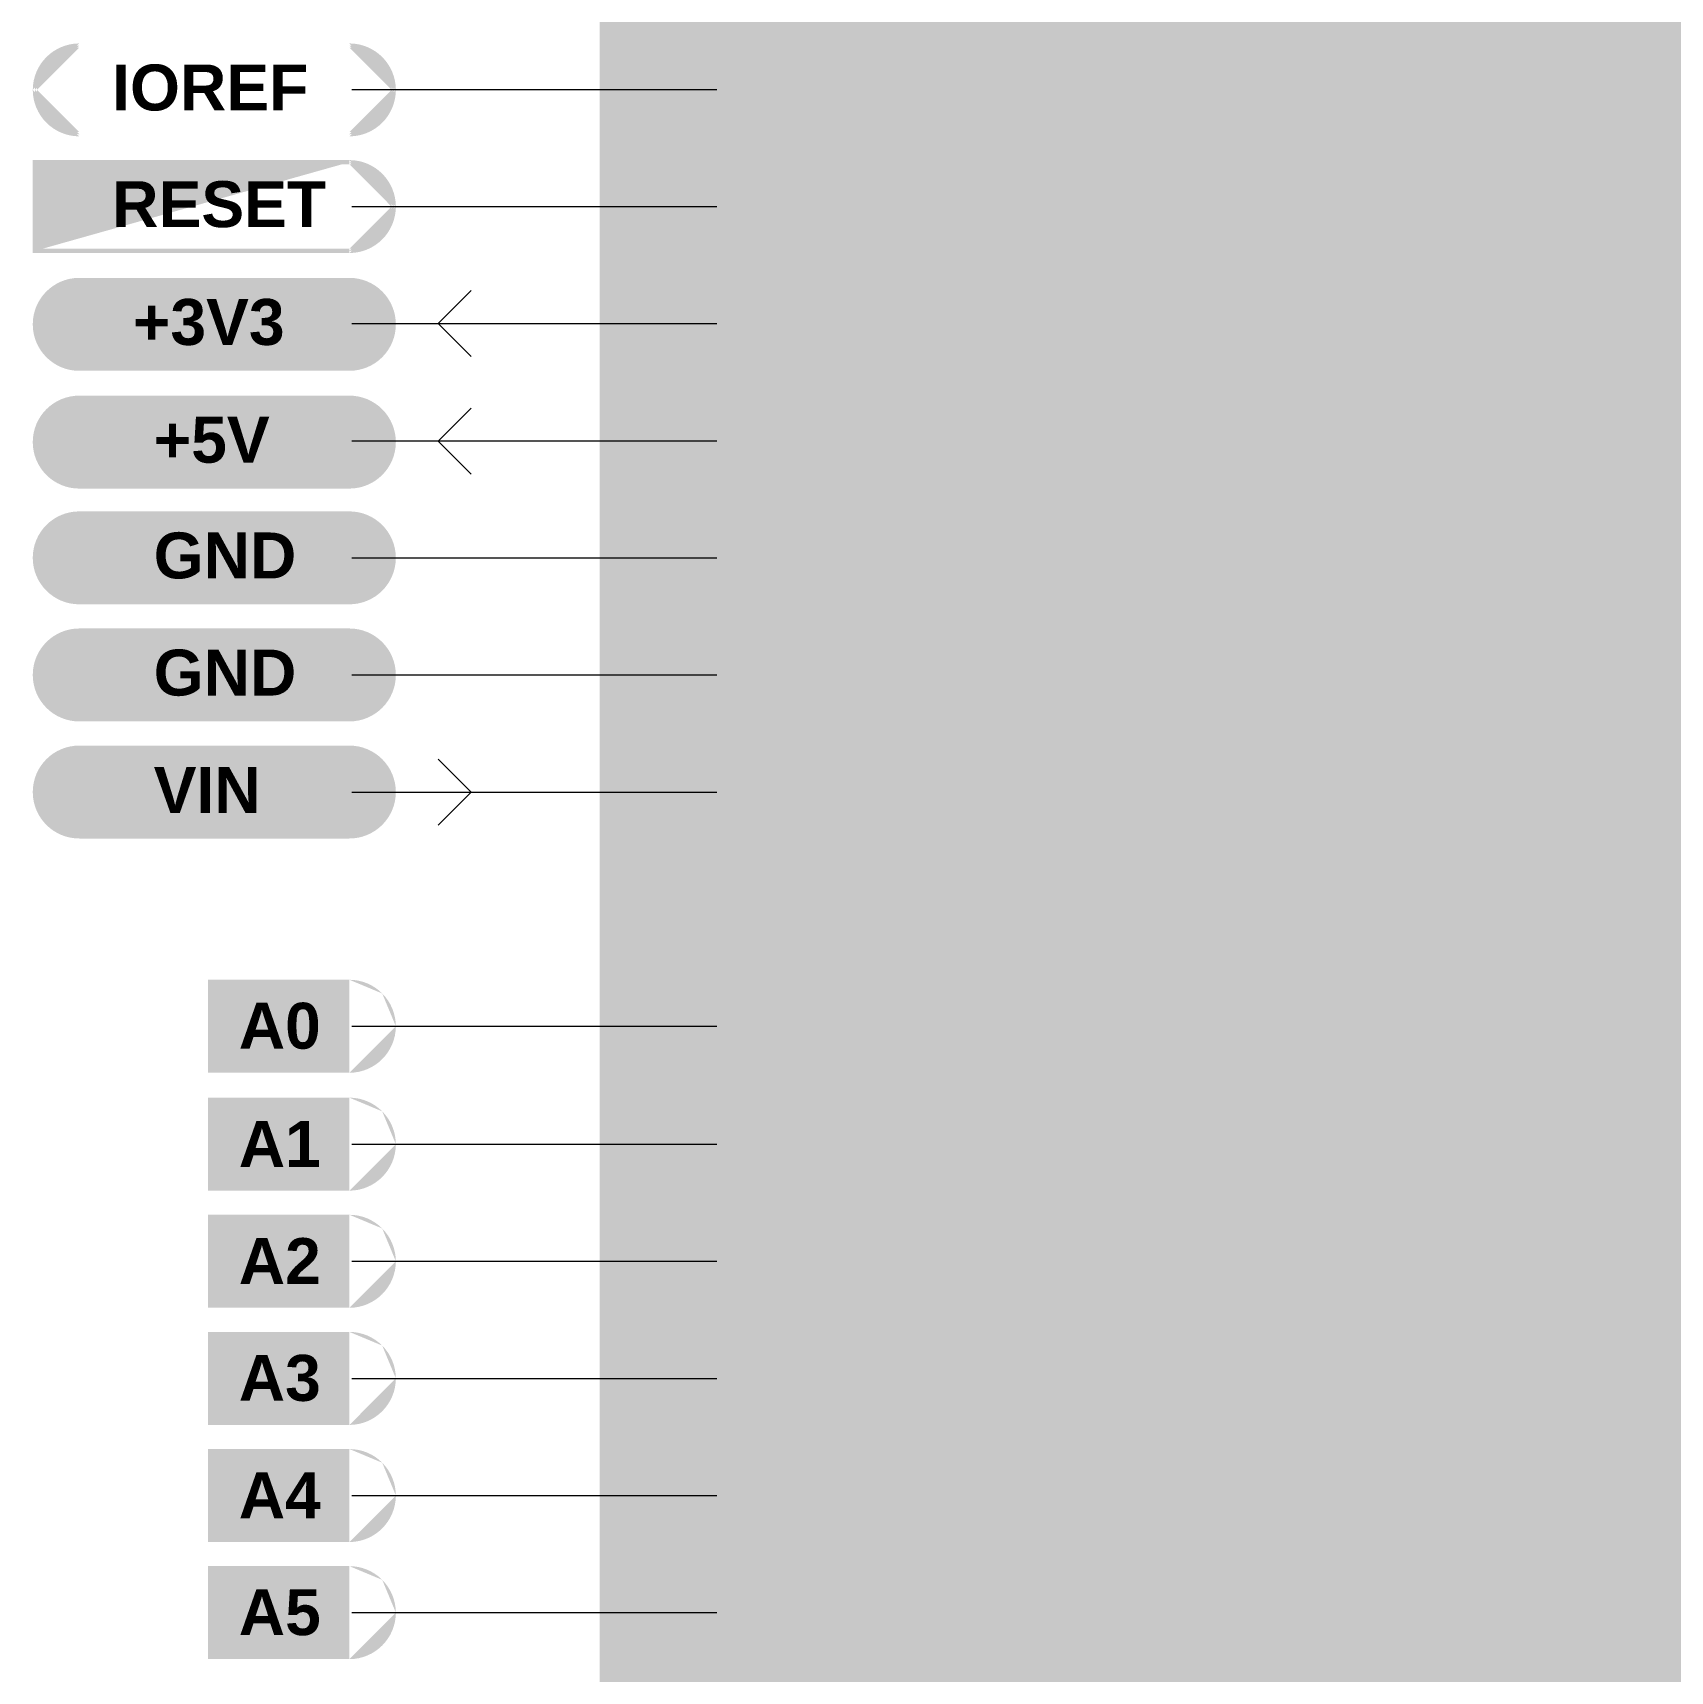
# Model space of a CAD drawing. Header units: millimetres. Extents: x 1 to 623, y -49 to 60.
# Drawn here: x 262.832 to 266.845, y 21.98 to 25.995 of the extents above; entities that cross this region are included whole.
import ezdxf

# ---------------------------------------------------------------- set-up
doc = ezdxf.new("R2010")
doc.units = ezdxf.units.MM
doc.header["$LTSCALE"] = 0.1
doc.layers.add('PDF6_Geometry', color=7, linetype='Continuous')
doc.layers.add('PDF6_Solid Fills', color=7, linetype='Continuous', true_color=0x8b8f90)
doc.layers.add('PDF6_Text', color=7, linetype='Continuous', true_color=0xffffff)
doc.styles.add('PDF RobotoMono Bold', font='arialbd.ttf')

# ---------------------------------------------------------------- blocks, each defined once
blk = doc.blocks.new('ARDUINO')
at = {"layer": 'PDF6_Solid Fills', "lineweight": 20, "true_color": 0x017481, "transparency": 33554559}
for points in [[(367.3383, 17.4148), (363.4689, 17.4148), (363.1821, 17.7016), (363.1518, 17.7016), (363.1404, 17.7021), (363.1299, 17.7038), (363.1189, 17.7065), (363.1084, 17.71), (363.0983, 17.7148), (363.0891, 17.7205), (363.0803, 17.7271), (363.072, 17.7345), (363.0645, 17.7429), (363.058, 17.7516), (363.0522, 17.7613), (363.0474, 17.7709), (363.0435, 17.7819), (363.0413, 17.7924), (363.0395, 17.8034), (363.0386, 17.8144), (363.0386, 28.7671), (363.0395, 28.7785), (363.0413, 28.7895), (363.0435, 28.8), (363.0474, 28.8105), (363.0522, 28.8206), (363.058, 28.8302), (363.0645, 28.839), (363.072, 28.8474), (363.0803, 28.8548), (363.0891, 28.8614), (363.0983, 28.8666), (363.1084, 28.8715), (363.1189, 28.8754), (363.1299, 28.878), (363.1404, 28.8798), (363.1518, 28.8802), (368.9457, 28.8802), (368.9567, 28.8798), (368.9676, 28.878), (368.9781, 28.8754), (368.9887, 28.8715), (368.9988, 28.8666), (369.0084, 28.8614), (369.0172, 28.8548), (369.0255, 28.8474), (369.033, 28.839), (369.0396, 28.8302), (369.0448, 28.8206), (369.0496, 28.8105), (369.0536, 28.8), (369.0562, 28.7895), (369.058, 28.7785), (369.0584, 28.7671), (369.058, 28.7671), (369.058, 18.5595), (369.0584, 18.5595), (369.0584, 17.8113), (369.058, 17.8003), (369.0562, 17.7894), (369.0536, 17.7788), (369.0496, 17.7679), (369.0448, 17.7578), (369.0396, 17.7486), (369.033, 17.7398), (369.0255, 17.7315), (369.0172, 17.724), (369.0084, 17.7174), (368.9988, 17.7117), (368.9887, 17.7069), (368.9781, 17.7034), (368.9676, 17.7007), (368.9567, 17.699), (368.9457, 17.6986), (367.6217, 17.6986)], [(364.9016, 24.8677), (364.9016, 24.8679), (364.9016, 24.9752), (364.8561, 24.9752), (364.8527, 24.9752), (364.8106, 24.9752), (364.8072, 24.9752), (364.7651, 24.9752), (364.7617, 24.9752), (364.7197, 24.9752), (364.7162, 24.9752), (364.6742, 24.9752), (364.6707, 24.9752), (364.6287, 24.9752), (364.6252, 24.9752), (364.5832, 24.9752), (364.5798, 24.9752), (364.5377, 24.9752), (364.5343, 24.9752), (364.4888, 24.9752), (364.4888, 24.8679), (364.4888, 24.8677), (364.4888, 24.7604), (364.5343, 24.7604), (364.5377, 24.7604), (364.5798, 24.7604), (364.5832, 24.7604), (364.6252, 24.7604), (364.6287, 24.7604), (364.6707, 24.7604), (364.6742, 24.7604), (364.7162, 24.7604), (364.7197, 24.7604), (364.7617, 24.7604), (364.7651, 24.7604), (364.8072, 24.7604), (364.8106, 24.7604), (364.8527, 24.7604), (364.8561, 24.7604), (364.9016, 24.7604)], [(365.4464, 22.359), (365.4463, 23.949), (366.9349, 23.949), (367.036, 23.8479), (367.0362, 22.359)]]:
    blk.add_hatch(color=136, dxfattribs=at).paths.add_polyline_path(points)
at = {"layer": 'PDF6_Solid Fills', "lineweight": 20, "transparency": 33554559}
h = blk.add_hatch(color=256, dxfattribs=at)
h.paths.add_polyline_path([(364.9119, 25.5767), (364.9119, 25.7058)], flags=0)
h.paths.add_polyline_path([(364.9048, 25.713), (364.7271, 25.713)], flags=0)
h.paths.add_polyline_path([(364.7271, 25.713, 0.411351), (364.7199, 25.7058)], flags=0)
h.paths.add_polyline_path([(364.7199, 25.7058), (364.7199, 25.5767)], flags=0)
h.paths.add_polyline_path([(364.7199, 25.5767, 0.411934), (364.7271, 25.5696)], flags=0)
h.paths.add_polyline_path([(364.7271, 25.5696), (364.9048, 25.5696)], flags=0)
h.paths.add_polyline_path([(364.9048, 25.5696, 0.411192), (364.9119, 25.5767)], flags=0)
at = {"layer": 'PDF6_Solid Fills', "lineweight": 20, "true_color": 0xd35400, "transparency": 33554559}
h = blk.add_hatch(color=32, dxfattribs=at)
h.paths.add_polyline_path([(362.4251, 25.5582), (361.7629, 25.5582)], flags=0)
h.paths.add_polyline_path([(361.7629, 25.5582, 0.412497), (361.649, 25.4443)], flags=0)
h.paths.add_polyline_path([(361.649, 25.4443, 0.412497), (361.7629, 25.3305)], flags=0)
h.paths.add_polyline_path([(361.7629, 25.3305), (362.4251, 25.3305)], flags=0)
h.paths.add_polyline_path([(362.4251, 25.3305, 0.414243), (362.539, 25.4443)], flags=0)
h.paths.add_polyline_path([(362.539, 25.4443, 0.414243), (362.4251, 25.5582)], flags=0)
h.paths.add_polyline_path([(362.5286, 25.4443, 0.413512), (362.4251, 25.5478)], flags=0)
h.paths.add_polyline_path([(362.4251, 25.3409, 0.413512), (362.5286, 25.4443)], flags=0)
h.paths.add_polyline_path([(362.4251, 25.3409), (361.7629, 25.3409)], flags=0)
h.paths.add_polyline_path([(361.6594, 25.4443, 0.413553), (361.7629, 25.3409)], flags=0)
h.paths.add_polyline_path([(361.7629, 25.5478, 0.413553), (361.6594, 25.4443)], flags=0)
h.paths.add_polyline_path([(361.7629, 25.5478), (362.4251, 25.5478)], flags=0)
at = {"layer": 'PDF6_Solid Fills', "lineweight": 20, "true_color": 0xffffff, "transparency": 33554559}
h = blk.add_hatch(color=7, dxfattribs=at)
h.paths.add_polyline_path([(361.6542, 25.4444, 0.413535), (361.7629, 25.3357)], flags=0)
h.paths.add_polyline_path([(361.7629, 25.553, 0.413535), (361.6542, 25.4444)], flags=0)
h.paths.add_polyline_path([(361.7629, 25.553), (362.4251, 25.553)], flags=0)
h.paths.add_polyline_path([(362.5337, 25.4444, 0.413575), (362.4251, 25.553)], flags=0)
h.paths.add_polyline_path([(362.4251, 25.3357, 0.413575), (362.5337, 25.4444)], flags=0)
at = {"layer": 'PDF6_Solid Fills', "lineweight": 20, "true_color": 0x8a7867, "transparency": 33554559}
for points in [[(363.3974, 25.3693), (363.3974, 25.5127), (363.3971, 25.5127), (363.2541, 25.5127), (363.2537, 25.5127), (363.2537, 25.3693), (363.2541, 25.3693)], [(363.3974, 25.0827), (363.3974, 25.2261), (363.3971, 25.2261), (363.2541, 25.2261), (363.2537, 25.2261), (363.2537, 25.0827), (363.2541, 25.0827)], [(363.3974, 24.7961), (363.3974, 24.9395), (363.3971, 24.9395), (363.2541, 24.9395), (363.2537, 24.9395), (363.2537, 24.7961), (363.2541, 24.7961)], [(363.3974, 24.5095), (363.3974, 24.6529), (363.3971, 24.6529), (363.2541, 24.6529), (363.2537, 24.6529), (363.2537, 24.5095), (363.2541, 24.5095)], [(363.3974, 24.2229), (363.3974, 24.3663), (363.3971, 24.3663), (363.2541, 24.3663), (363.2537, 24.3663), (363.2537, 24.2229), (363.2541, 24.2229)], [(363.3974, 23.9362), (363.3974, 24.0796), (363.3971, 24.0796), (363.2541, 24.0796), (363.2537, 24.0796), (363.2537, 23.9362), (363.2541, 23.9362)], [(363.3974, 23.6496), (363.3974, 23.793), (363.3971, 23.793), (363.2541, 23.793), (363.2537, 23.793), (363.2537, 23.6496), (363.2541, 23.6496)], [(363.3974, 23.076), (363.3974, 23.2194), (363.3971, 23.2194), (363.2541, 23.2194), (363.2537, 23.2194), (363.2537, 23.076), (363.2541, 23.076)], [(363.3974, 22.789), (363.3974, 22.9324), (363.3971, 22.9324), (363.2541, 22.9324), (363.2537, 22.9324), (363.2537, 22.789), (363.2541, 22.789)], [(363.3974, 22.502), (363.3974, 22.6454), (363.3971, 22.6454), (363.2541, 22.6454), (363.2537, 22.6454), (363.2537, 22.502), (363.2541, 22.502)], [(363.3974, 22.215), (363.3974, 22.3584), (363.3971, 22.3584), (363.2541, 22.3584), (363.2537, 22.3584), (363.2537, 22.215), (363.2541, 22.215)], [(363.3974, 21.928), (363.3974, 22.0714), (363.3971, 22.0714), (363.2541, 22.0714), (363.2537, 22.0714), (363.2537, 21.928), (363.2541, 21.928)], [(363.3974, 21.6409), (363.3974, 21.7843), (363.3971, 21.7843), (363.2541, 21.7843), (363.2537, 21.7843), (363.2537, 21.6409), (363.2541, 21.6409)]]:
    blk.add_hatch(color=8, dxfattribs=at).paths.add_polyline_path(points)
at = {"layer": 'PDF6_Solid Fills', "lineweight": 20, "true_color": 0xd35400, "transparency": 33554559}
h = blk.add_hatch(color=32, dxfattribs=at)
h.paths.add_polyline_path([(362.4251, 25.2723), (361.649, 25.2723), (361.649, 25.0446), (362.4251, 25.0446)], flags=0)
h.paths.add_polyline_path([(362.4251, 25.0446, 0.414243), (362.539, 25.1584)], flags=0)
h.paths.add_polyline_path([(362.539, 25.1584, 0.414243), (362.4251, 25.2723)], flags=0)
h.paths.add_polyline_path([(362.5285, 25.1584, 0.413512), (362.4251, 25.2619)], flags=0)
h.paths.add_polyline_path([(362.4251, 25.055, 0.413512), (362.5285, 25.1584)], flags=0)
h.paths.add_polyline_path([(362.4251, 25.055), (361.6594, 25.055), (361.6594, 25.2619), (362.4251, 25.2619)], flags=0)
at = {"layer": 'PDF6_Solid Fills', "lineweight": 20, "true_color": 0xffffff, "transparency": 33554559}
h = blk.add_hatch(color=7, dxfattribs=at)
h.paths.add_polyline_path([(361.6542, 25.0498), (361.6542, 25.2671), (362.4251, 25.2671)], flags=0)
h.paths.add_polyline_path([(362.5338, 25.1584, 0.413535), (362.4251, 25.2671)], flags=0)
h.paths.add_polyline_path([(362.4251, 25.0498, 0.413535), (362.5338, 25.1584)], flags=0)
at = {"layer": 'PDF6_Solid Fills', "lineweight": 20, "transparency": 33554559}
for points in [[(364.5554, 25.1576), (364.5554, 25.0358), (364.5554, 25.0358, 0.42033), (364.5573, 25.0339), (364.5573, 25.0339), (364.6792, 25.0339), (364.6792, 25.0339, 0.416215), (364.6811, 25.0358), (364.6811, 25.0358), (364.6811, 25.1576), (364.6811, 25.1576, 0.416215), (364.6792, 25.1594), (364.6792, 25.1594), (364.5573, 25.1594), (364.5573, 25.1594, 0.42033)], [(364.6933, 25.1576), (364.6933, 25.0358), (364.6933, 25.0358, 0.42033), (364.6952, 25.0339), (364.6952, 25.0339), (364.817, 25.0339), (364.817, 25.0339, 0.416215), (364.8189, 25.0358), (364.8189, 25.0358), (364.8189, 25.1576), (364.8189, 25.1576, 0.416215), (364.817, 25.1594), (364.817, 25.1594), (364.6952, 25.1594), (364.6952, 25.1594, 0.42033)], [(364.4352, 24.9215, 0.414416), (364.4888, 24.8678), (364.4888, 24.8678), (364.4888, 24.9752), (364.4888, 24.9752, 0.414757)], [(364.9552, 24.9215, 0.414757), (364.9016, 24.9752), (364.9016, 24.9752), (364.9016, 24.8678), (364.9016, 24.8678, 0.414416)], [(364.4352, 24.8141, 0.414175), (364.4888, 24.7604), (364.4888, 24.7604), (364.4888, 24.8677), (364.4888, 24.8677, 0.414416)], [(364.9552, 24.8141, 0.414416), (364.9016, 24.8677), (364.9016, 24.8677), (364.9016, 24.7604), (364.9016, 24.7604, 0.414175)], [(363.7805, 24.5303), (363.9023, 24.5303), (363.9023, 24.5303, 0.418022), (363.9042, 24.5322), (363.9042, 24.5322), (363.9042, 24.654), (363.9042, 24.654, 0.413914), (363.9023, 24.6559), (363.9023, 24.6559), (363.7805, 24.6559), (363.7805, 24.6559, 0.416215), (363.7786, 24.654), (363.7786, 24.654), (363.7786, 24.5322), (363.7786, 24.5322, 0.42033)], [(363.7805, 24.3924), (363.9023, 24.3924), (363.9023, 24.3924, 0.418022), (363.9042, 24.3943), (363.9042, 24.3943), (363.9042, 24.5162), (363.9042, 24.5162, 0.413914), (363.9023, 24.5181), (363.9023, 24.5181), (363.7805, 24.5181), (363.7805, 24.5181, 0.416215), (363.7786, 24.5162), (363.7786, 24.5162), (363.7786, 24.3943), (363.7786, 24.3943, 0.42033)], [(364.5554, 24.3693), (364.5554, 24.2475), (364.5554, 24.2475, 0.418022), (364.5573, 24.2456), (364.5573, 24.2456), (364.6792, 24.2456), (364.6792, 24.2456, 0.413914), (364.6811, 24.2475), (364.6811, 24.2475), (364.6811, 24.3693), (364.6811, 24.3693, 0.416215), (364.6792, 24.3712), (364.6792, 24.3712), (364.5573, 24.3712), (364.5573, 24.3712, 0.42033)], [(364.6933, 24.3693), (364.6933, 24.2475), (364.6933, 24.2475, 0.418022), (364.6952, 24.2456), (364.6952, 24.2456), (364.817, 24.2456), (364.817, 24.2456, 0.413914), (364.8189, 24.2475), (364.8189, 24.2475), (364.8189, 24.3693), (364.8189, 24.3693, 0.416215), (364.817, 24.3712), (364.817, 24.3712), (364.6952, 24.3712), (364.6952, 24.3712, 0.42033)]]:
    blk.add_hatch(color=256, dxfattribs=at).paths.add_polyline_path(points)
at = {"layer": 'PDF6_Solid Fills', "lineweight": 20, "true_color": 0xc2c5c6, "transparency": 33554559}
for points in [[(364.7384, 25.1492), (364.7384, 25.1492), (364.6872, 25.1492), (364.683, 25.1492), (364.6319, 25.1492), (364.6319, 25.1488), (364.6319, 25.1488, 0.403753), (364.5813, 25.0967), (364.5813, 25.0967, 0.403197), (364.6319, 25.0445), (364.6319, 25.0445), (364.6319, 25.0441), (364.683, 25.0441), (364.6872, 25.0441), (364.7384, 25.0441), (364.7384, 25.0441, 0.41386), (364.791, 25.0966), (364.791, 25.0966, 0.414321)], [(363.7889, 24.5754), (363.7889, 24.5754), (363.7889, 24.5242), (363.7889, 24.52), (363.7888, 24.4689), (363.7893, 24.4689), (363.7893, 24.4689, 0.403753), (363.8414, 24.4183), (363.8414, 24.4183, 0.403197), (363.8936, 24.4689), (363.8936, 24.4689), (363.894, 24.4689), (363.894, 24.52), (363.894, 24.5242), (363.894, 24.5754), (363.894, 24.5754, 0.41386), (363.8414, 24.628), (363.8414, 24.628, 0.414321)], [(364.7384, 24.361), (364.7384, 24.361), (364.6872, 24.361), (364.683, 24.361), (364.6319, 24.361), (364.6319, 24.3606), (364.6319, 24.3606, 0.403753), (364.5813, 24.3085), (364.5813, 24.3085, 0.403197), (364.6319, 24.2562), (364.6319, 24.2562), (364.6319, 24.2559), (364.683, 24.2559), (364.6872, 24.2559), (364.7384, 24.2558), (364.7384, 24.2558, 0.41386), (364.791, 24.3084), (364.791, 24.3084, 0.414321)]]:
    blk.add_hatch(color=9, dxfattribs=at).paths.add_polyline_path(points)
at = {"layer": 'PDF6_Solid Fills', "lineweight": 20, "true_color": 0xc11f09, "transparency": 33554559}
for points in [[(362.4251, 24.7559), (361.7629, 24.7559), (361.7629, 24.7559, -0.414212), (361.649, 24.8698), (361.649, 24.8698, -0.414212), (361.7629, 24.9837), (361.7629, 24.9837), (362.4251, 24.9837), (362.4251, 24.9837, -0.414243), (362.539, 24.8698), (362.539, 24.8698, -0.414243)], [(362.4251, 24.4673), (361.7629, 24.4673), (361.7629, 24.4673, -0.414212), (361.649, 24.5812), (361.649, 24.5812, -0.414212), (361.7629, 24.6951), (361.7629, 24.6951), (362.4251, 24.6951), (362.4251, 24.6951, -0.414243), (362.539, 24.5812), (362.539, 24.5812, -0.414243)], [(362.4251, 23.6098), (361.7629, 23.6098), (361.7629, 23.6098, -0.414212), (361.649, 23.7236), (361.649, 23.7236, -0.414212), (361.7629, 23.8375), (361.7629, 23.8375), (362.4251, 23.8375), (362.4251, 23.8375, -0.414243), (362.539, 23.7236), (362.539, 23.7236, -0.414243)]]:
    blk.add_hatch(color=22, dxfattribs=at).paths.add_polyline_path(points)
at = {"layer": 'PDF6_Solid Fills', "lineweight": 20, "true_color": 0xe5540f, "transparency": 33554559}
for points in [[(364.9016, 24.8677), (364.9016, 24.8679), (364.9016, 24.9752), (364.8561, 24.9752), (364.8527, 24.9752), (364.8106, 24.9752), (364.8072, 24.9752), (364.7651, 24.9752), (364.7617, 24.9752), (364.7197, 24.9752), (364.7162, 24.9752), (364.6742, 24.9752), (364.6707, 24.9752), (364.6287, 24.9752), (364.6252, 24.9752), (364.5832, 24.9752), (364.5798, 24.9752), (364.5377, 24.9752), (364.5343, 24.9752), (364.4888, 24.9752), (364.4888, 24.8679), (364.4888, 24.8677), (364.4888, 24.7604), (364.5343, 24.7604), (364.5377, 24.7604), (364.5798, 24.7604), (364.5832, 24.7604), (364.6252, 24.7604), (364.6287, 24.7604), (364.6707, 24.7604), (364.6742, 24.7604), (364.7162, 24.7604), (364.7197, 24.7604), (364.7617, 24.7604), (364.7651, 24.7604), (364.8072, 24.7604), (364.8106, 24.7604), (364.8527, 24.7604), (364.8561, 24.7604), (364.9016, 24.7604)], [(365.4464, 22.359), (365.4463, 23.949), (366.9349, 23.949), (367.036, 23.8479), (367.0362, 22.359)]]:
    blk.add_hatch(color=32, dxfattribs=at).paths.add_polyline_path(points)
at = {"layer": 'PDF6_Solid Fills', "lineweight": 20, "true_color": 0x11100d, "transparency": 33554559}
for points in [[(364.9016, 24.8677), (364.9016, 24.8679), (364.9016, 24.9752), (364.8561, 24.9752), (364.8527, 24.9752), (364.8106, 24.9752), (364.8072, 24.9752), (364.7651, 24.9752), (364.7617, 24.9752), (364.7197, 24.9752), (364.7162, 24.9752), (364.6742, 24.9752), (364.6707, 24.9752), (364.6287, 24.9752), (364.6252, 24.9752), (364.5832, 24.9752), (364.5798, 24.9752), (364.5377, 24.9752), (364.5343, 24.9752), (364.4888, 24.9752), (364.4888, 24.8679), (364.4888, 24.8677), (364.4888, 24.7604), (364.5343, 24.7604), (364.5377, 24.7604), (364.5798, 24.7604), (364.5832, 24.7604), (364.6252, 24.7604), (364.6287, 24.7604), (364.6707, 24.7604), (364.6742, 24.7604), (364.7162, 24.7604), (364.7197, 24.7604), (364.7617, 24.7604), (364.7651, 24.7604), (364.8072, 24.7604), (364.8106, 24.7604), (364.8527, 24.7604), (364.8561, 24.7604), (364.9016, 24.7604)], [(365.4464, 22.359), (365.4463, 23.949), (366.9349, 23.949), (367.036, 23.8479), (367.0362, 22.359)]]:
    blk.add_hatch(color=28, dxfattribs=at).paths.add_polyline_path(points)
at = {"layer": 'PDF6_Solid Fills', "lineweight": 20, "true_color": 0x8a7867, "transparency": 33554559}
h = blk.add_hatch(color=8, dxfattribs=at)
h.paths.add_polyline_path([(364.5923, 24.6356, 0.412183), (364.5505, 24.5938)], flags=0)
h.paths.add_polyline_path([(364.5505, 24.5938), (364.5505, 24.5103)], flags=0)
h.paths.add_polyline_path([(364.5505, 24.5103, 0.411845), (364.5923, 24.4685)], flags=0)
h = blk.add_hatch(color=8, dxfattribs=at)
h.paths.add_polyline_path([(364.782, 24.4685, 0.412257), (364.8237, 24.5103)], flags=0)
h.paths.add_polyline_path([(364.8237, 24.5103), (364.8237, 24.5938)], flags=0)
h.paths.add_polyline_path([(364.8237, 24.5938, 0.412593), (364.782, 24.6356)], flags=0)
at = {"layer": 'PDF6_Solid Fills', "lineweight": 20, "true_color": 0x171e21, "transparency": 33554559}
for points in [[(362.4251, 24.1837), (361.7629, 24.1837), (361.7629, 24.1837, -0.414212), (361.649, 24.2976), (361.649, 24.2976, -0.414212), (361.7629, 24.4114), (361.7629, 24.4114), (362.4251, 24.4114), (362.4251, 24.4114, -0.414243), (362.539, 24.2976), (362.539, 24.2976, -0.414243)], [(362.4251, 23.8967), (361.7629, 23.8967), (361.7629, 23.8967, -0.414212), (361.649, 24.0106), (361.649, 24.0106, -0.414212), (361.7629, 24.1245), (361.7629, 24.1245), (362.4251, 24.1245), (362.4251, 24.1245, -0.414243), (362.539, 24.0106), (362.539, 24.0106, -0.414243)]]:
    blk.add_hatch(color=250, dxfattribs=at).paths.add_polyline_path(points)
at = {"layer": 'PDF6_Solid Fills', "lineweight": 20, "transparency": 33554559}
h = blk.add_hatch(color=7, dxfattribs=at)
h.paths.add_polyline_path([(362.4252, 23.0357, 0.412396), (362.539, 23.1496)], flags=0)
h.paths.add_polyline_path([(362.4252, 23.0357), (362.0786, 23.0357), (362.0786, 23.2636), (362.4252, 23.2636)], flags=0)
h.paths.add_polyline_path([(362.5056, 23.23, 0.20006), (362.4252, 23.2636)], flags=0)
h.paths.add_polyline_path([(362.539, 23.1496, 0.197604), (362.5056, 23.23)], flags=0)
h = blk.add_hatch(color=7, dxfattribs=at)
h.paths.add_polyline_path([(362.4252, 22.7468, 0.412396), (362.539, 22.8607)], flags=0)
h.paths.add_polyline_path([(362.4252, 22.7468), (362.0786, 22.7468), (362.0786, 22.9747), (362.4252, 22.9747)], flags=0)
h.paths.add_polyline_path([(362.5056, 22.9411, 0.20006), (362.4252, 22.9747)], flags=0)
h.paths.add_polyline_path([(362.539, 22.8607, 0.197604), (362.5056, 22.9411)], flags=0)
h = blk.add_hatch(color=7, dxfattribs=at)
h.paths.add_polyline_path([(362.4252, 22.4597, 0.412396), (362.539, 22.5737)], flags=0)
h.paths.add_polyline_path([(362.4252, 22.4597), (362.0786, 22.4597), (362.0786, 22.6877), (362.4252, 22.6877)], flags=0)
h.paths.add_polyline_path([(362.5056, 22.6541, 0.20006), (362.4252, 22.6877)], flags=0)
h.paths.add_polyline_path([(362.539, 22.5737, 0.197604), (362.5056, 22.6541)], flags=0)
h = blk.add_hatch(color=7, dxfattribs=at)
h.paths.add_polyline_path([(362.4252, 22.1727, 0.412396), (362.539, 22.2867)], flags=0)
h.paths.add_polyline_path([(362.4252, 22.1727), (362.0786, 22.1727), (362.0786, 22.4006), (362.4252, 22.4006)], flags=0)
h.paths.add_polyline_path([(362.5056, 22.3671, 0.20006), (362.4252, 22.4006)], flags=0)
h.paths.add_polyline_path([(362.539, 22.2867, 0.197604), (362.5056, 22.3671)], flags=0)
h = blk.add_hatch(color=7, dxfattribs=at)
h.paths.add_polyline_path([(362.4252, 21.8857, 0.412396), (362.539, 21.9997)], flags=0)
h.paths.add_polyline_path([(362.4252, 21.8857), (362.0786, 21.8857), (362.0786, 22.1136), (362.4252, 22.1136)], flags=0)
h.paths.add_polyline_path([(362.5056, 22.0801, 0.20006), (362.4252, 22.1136)], flags=0)
h.paths.add_polyline_path([(362.539, 21.9997, 0.197604), (362.5056, 22.0801)], flags=0)
h = blk.add_hatch(color=7, dxfattribs=at)
h.paths.add_polyline_path([(362.4252, 21.5987, 0.412396), (362.539, 21.7126)], flags=0)
h.paths.add_polyline_path([(362.4252, 21.5987), (362.0786, 21.5987), (362.0786, 21.8266), (362.4252, 21.8266)], flags=0)
h.paths.add_polyline_path([(362.5056, 21.7931, 0.20006), (362.4252, 21.8266)], flags=0)
h.paths.add_polyline_path([(362.539, 21.7126, 0.197604), (362.5056, 21.7931)], flags=0)
at = {"layer": 'PDF6_Solid Fills', "lineweight": 20, "true_color": 0xffffff, "transparency": 33554559}
blk.add_hatch(color=7, dxfattribs=at).paths.add_polyline_path([(363.8986, 21.2471, 0.414264), (364.0793, 21.4278), (364.0793, 21.4278, 0.414187), (363.8986, 21.6083), (363.8986, 21.6083, 0.414157), (363.7181, 21.4278), (363.7181, 21.4278, 0.414235)])
at = {"layer": 'PDF6_Geometry', "color": 7, "lineweight": 20, "true_color": 0xffffff}
for points in [[(362.431, 25.4453), (363.3259, 25.4453)], [(362.431, 25.1584), (363.3259, 25.1584)], [(362.724, 24.7906), (362.6431, 24.8715), (362.724, 24.9524)], [(362.431, 24.8715), (363.3259, 24.8715)], [(362.724, 24.5024), (362.6431, 24.5833), (362.724, 24.6642)], [(362.431, 24.5845), (363.3259, 24.5845)], [(362.431, 24.2976), (363.3259, 24.2976)], [(362.431, 24.0106), (363.3259, 24.0106)], [(362.6431, 23.8045), (362.724, 23.7236), (362.6431, 23.6427)], [(362.431, 23.7236), (363.3259, 23.7236)], [(362.431, 23.1497), (363.3259, 23.1497)], [(362.431, 22.8608), (363.3259, 22.8608)], [(362.431, 22.5738), (363.3259, 22.5738)], [(362.431, 22.2868), (363.3259, 22.2868)], [(362.431, 21.9998), (363.3259, 21.9998)], [(362.431, 21.7127), (363.3259, 21.7127)]]:
    blk.add_lwpolyline(points, dxfattribs=at)
at = {"layer": 'PDF6_Geometry', "color": 9, "lineweight": 20, "true_color": 0xbcc6c6}
for points in [[(362.431, 25.4453), (363.3259, 25.4453)], [(362.431, 25.1584), (363.3259, 25.1584)], [(362.724, 24.7906), (362.6431, 24.8715), (362.724, 24.9524)], [(362.431, 24.8715), (363.3259, 24.8715)], [(362.724, 24.5024), (362.6431, 24.5833), (362.724, 24.6642)], [(362.431, 24.5845), (363.3259, 24.5845)], [(362.431, 24.2976), (363.3259, 24.2976)], [(362.431, 24.0106), (363.3259, 24.0106)], [(362.6431, 23.8045), (362.724, 23.7236), (362.6431, 23.6427)], [(362.431, 23.7236), (363.3259, 23.7236)], [(362.431, 23.1497), (363.3259, 23.1497)], [(362.431, 22.8608), (363.3259, 22.8608)], [(362.431, 22.5738), (363.3259, 22.5738)], [(362.431, 22.2868), (363.3259, 22.2868)], [(362.431, 21.9998), (363.3259, 21.9998)], [(362.431, 21.7127), (363.3259, 21.7127)]]:
    blk.add_lwpolyline(points, dxfattribs=at)
at = {"layer": 'PDF6_Solid Fills', "color": 28, "lineweight": 20, "true_color": 0x11100d, "transparency": 33554559}
for points in [[(363.4687, 25.5843), (363.1821, 25.5843), (363.4687, 25.2977), (363.1821, 25.2977)], [(363.4687, 25.5843), (363.1821, 25.5843), (363.4687, 25.2977), (363.1821, 25.2977)], [(363.4687, 25.2977), (363.1821, 25.2977), (363.4687, 25.0111), (363.1821, 25.0111)], [(363.4687, 25.2977), (363.1821, 25.2977), (363.4687, 25.0111), (363.1821, 25.0111)], [(364.7265, 25.0441), (364.6488, 25.0441), (364.7266, 25.1492), (364.6488, 25.1492)], [(363.4687, 25.0111), (363.1821, 25.0111), (363.4687, 24.7245), (363.1821, 24.7245)], [(363.4687, 25.0111), (363.1821, 25.0111), (363.4687, 24.7245), (363.1821, 24.7245)], [(363.4687, 24.7245), (363.1821, 24.7245), (363.4687, 24.4379), (363.1821, 24.4379)], [(363.4687, 24.7245), (363.1821, 24.7245), (363.4687, 24.4379), (363.1821, 24.4379)], [(364.7703, 24.6356), (364.6039, 24.6356), (364.7703, 24.4685), (364.6039, 24.4685)], [(363.894, 24.5636), (363.894, 24.4858), (363.7889, 24.5636), (363.7888, 24.4858)], [(363.4687, 24.4379), (363.1821, 24.4379), (363.4687, 24.1512), (363.1821, 24.1512)], [(363.4687, 24.4379), (363.1821, 24.4379), (363.4687, 24.1512), (363.1821, 24.1512)], [(364.7265, 24.2559), (364.6488, 24.2559), (364.7266, 24.361), (364.6488, 24.361)], [(363.4687, 24.1513), (363.1821, 24.1513), (363.4687, 23.8646), (363.1821, 23.8646)], [(363.4687, 24.1513), (363.1821, 24.1513), (363.4687, 23.8646), (363.1821, 23.8646)], [(363.4687, 23.8646), (363.1821, 23.8646), (363.4687, 23.578), (363.1821, 23.578)], [(363.4687, 23.8646), (363.1821, 23.8646), (363.4687, 23.578), (363.1821, 23.578)], [(363.4687, 23.2623), (363.1821, 23.2623), (363.4687, 23.6068), (363.1821, 23.6068)], [(363.4687, 23.2911), (363.1821, 23.2911), (363.4687, 23.0044), (363.1821, 23.0044)], [(363.4687, 23.2911), (363.1821, 23.2911), (363.4687, 23.0044), (363.1821, 23.0044)], [(363.4687, 23.004), (363.1821, 23.004), (363.4687, 22.7174), (363.1821, 22.7174)], [(363.4687, 23.004), (363.1821, 23.004), (363.4687, 22.7174), (363.1821, 22.7174)], [(363.4687, 22.717), (363.1821, 22.717), (363.4687, 22.4304), (363.1821, 22.4304)], [(363.4687, 22.717), (363.1821, 22.717), (363.4687, 22.4304), (363.1821, 22.4304)], [(363.4687, 22.43), (363.1821, 22.43), (363.4687, 22.1434), (363.1821, 22.1434)], [(363.4687, 22.43), (363.1821, 22.43), (363.4687, 22.1434), (363.1821, 22.1434)], [(363.4687, 22.143), (363.1821, 22.143), (363.4687, 21.8564), (363.1821, 21.8564)], [(363.4687, 22.143), (363.1821, 22.143), (363.4687, 21.8564), (363.1821, 21.8564)], [(363.4687, 21.856), (363.1821, 21.856), (363.4687, 21.5693), (363.1821, 21.5693)], [(363.4687, 21.856), (363.1821, 21.856), (363.4687, 21.5693), (363.1821, 21.5693)]]:
    blk.add_solid(points, dxfattribs=at)
at = {"layer": 'PDF6_Solid Fills', "color": 32, "lineweight": 20, "true_color": 0xe5540f, "transparency": 33554559}
for points in [[(363.4687, 25.5843), (363.1821, 25.5843), (363.4687, 25.2977), (363.1821, 25.2977)], [(363.4687, 25.5843), (363.1821, 25.5843), (363.4687, 25.2977), (363.1821, 25.2977)], [(363.4687, 25.2977), (363.1821, 25.2977), (363.4687, 25.0111), (363.1821, 25.0111)], [(363.4687, 25.2977), (363.1821, 25.2977), (363.4687, 25.0111), (363.1821, 25.0111)], [(364.7265, 25.0441), (364.6488, 25.0441), (364.7266, 25.1492), (364.6488, 25.1492)], [(363.4687, 25.0111), (363.1821, 25.0111), (363.4687, 24.7245), (363.1821, 24.7245)], [(363.4687, 25.0111), (363.1821, 25.0111), (363.4687, 24.7245), (363.1821, 24.7245)], [(363.4687, 24.7245), (363.1821, 24.7245), (363.4687, 24.4379), (363.1821, 24.4379)], [(363.4687, 24.7245), (363.1821, 24.7245), (363.4687, 24.4379), (363.1821, 24.4379)], [(364.7703, 24.6356), (364.6039, 24.6356), (364.7703, 24.4685), (364.6039, 24.4685)], [(363.894, 24.5636), (363.894, 24.4858), (363.7889, 24.5636), (363.7888, 24.4858)], [(363.4687, 24.4379), (363.1821, 24.4379), (363.4687, 24.1512), (363.1821, 24.1512)], [(363.4687, 24.4379), (363.1821, 24.4379), (363.4687, 24.1512), (363.1821, 24.1512)], [(364.7265, 24.2559), (364.6488, 24.2559), (364.7266, 24.361), (364.6488, 24.361)], [(363.4687, 24.1513), (363.1821, 24.1513), (363.4687, 23.8646), (363.1821, 23.8646)], [(363.4687, 24.1513), (363.1821, 24.1513), (363.4687, 23.8646), (363.1821, 23.8646)], [(363.4687, 23.8646), (363.1821, 23.8646), (363.4687, 23.578), (363.1821, 23.578)], [(363.4687, 23.8646), (363.1821, 23.8646), (363.4687, 23.578), (363.1821, 23.578)], [(363.4687, 23.2911), (363.1821, 23.2911), (363.4687, 23.0044), (363.1821, 23.0044)], [(363.4687, 23.2911), (363.1821, 23.2911), (363.4687, 23.0044), (363.1821, 23.0044)], [(363.4687, 23.004), (363.1821, 23.004), (363.4687, 22.7174), (363.1821, 22.7174)], [(363.4687, 23.004), (363.1821, 23.004), (363.4687, 22.7174), (363.1821, 22.7174)], [(363.4687, 22.717), (363.1821, 22.717), (363.4687, 22.4304), (363.1821, 22.4304)], [(363.4687, 22.717), (363.1821, 22.717), (363.4687, 22.4304), (363.1821, 22.4304)], [(363.4687, 22.43), (363.1821, 22.43), (363.4687, 22.1434), (363.1821, 22.1434)], [(363.4687, 22.43), (363.1821, 22.43), (363.4687, 22.1434), (363.1821, 22.1434)], [(363.4687, 22.143), (363.1821, 22.143), (363.4687, 21.8564), (363.1821, 21.8564)], [(363.4687, 22.143), (363.1821, 22.143), (363.4687, 21.8564), (363.1821, 21.8564)], [(363.4687, 21.856), (363.1821, 21.856), (363.4687, 21.5693), (363.1821, 21.5693)], [(363.4687, 21.856), (363.1821, 21.856), (363.4687, 21.5693), (363.1821, 21.5693)]]:
    blk.add_solid(points, dxfattribs=at)
at = {"layer": 'PDF6_Solid Fills', "color": 136, "lineweight": 20, "true_color": 0x017481, "transparency": 33554559}
for points in [[(363.4687, 25.5843), (363.1821, 25.5843), (363.4687, 25.2977), (363.1821, 25.2977)], [(363.4687, 25.2977), (363.1821, 25.2977), (363.4687, 25.0111), (363.1821, 25.0111)], [(364.7265, 25.0441), (364.6488, 25.0441), (364.7266, 25.1492), (364.6488, 25.1492)], [(363.4687, 25.0111), (363.1821, 25.0111), (363.4687, 24.7245), (363.1821, 24.7245)], [(363.4687, 24.7245), (363.1821, 24.7245), (363.4687, 24.4379), (363.1821, 24.4379)], [(364.7703, 24.6356), (364.6039, 24.6356), (364.7703, 24.4685), (364.6039, 24.4685)], [(363.894, 24.5636), (363.894, 24.4858), (363.7889, 24.5636), (363.7888, 24.4858)], [(363.4687, 24.4379), (363.1821, 24.4379), (363.4687, 24.1512), (363.1821, 24.1512)], [(364.7265, 24.2559), (364.6488, 24.2559), (364.7266, 24.361), (364.6488, 24.361)], [(363.4687, 24.1513), (363.1821, 24.1513), (363.4687, 23.8646), (363.1821, 23.8646)], [(363.4687, 23.8646), (363.1821, 23.8646), (363.4687, 23.578), (363.1821, 23.578)], [(363.4687, 23.2911), (363.1821, 23.2911), (363.4687, 23.0044), (363.1821, 23.0044)], [(363.4687, 23.004), (363.1821, 23.004), (363.4687, 22.7174), (363.1821, 22.7174)], [(363.4687, 22.717), (363.1821, 22.717), (363.4687, 22.4304), (363.1821, 22.4304)], [(363.4687, 22.43), (363.1821, 22.43), (363.4687, 22.1434), (363.1821, 22.1434)], [(363.4687, 22.143), (363.1821, 22.143), (363.4687, 21.8564), (363.1821, 21.8564)], [(363.4687, 21.856), (363.1821, 21.856), (363.4687, 21.5693), (363.1821, 21.5693)]]:
    blk.add_solid(points, dxfattribs=at)
at = {"layer": 'PDF6_Solid Fills', "lineweight": 20, "transparency": 33554559}
for points in [[(364.6039, 24.6601), (364.4968, 24.6601), (364.6039, 24.444), (364.4968, 24.444)], [(364.8775, 24.6601), (364.7703, 24.6601), (364.8775, 24.444), (364.7703, 24.444)], [(365.5564, 23.9975), (365.6535, 23.9975), (365.5564, 23.9004), (365.6535, 23.9004)], [(365.3977, 23.781), (365.4948, 23.781), (365.3977, 23.6838), (365.4948, 23.6838)], [(365.3977, 23.6653), (365.4948, 23.6653), (365.3977, 23.5681), (365.4948, 23.5681)], [(365.3977, 23.5496), (365.4948, 23.5496), (365.3977, 23.4525), (365.4948, 23.4525)], [(365.3977, 23.4339), (365.4948, 23.4339), (365.3977, 23.3368), (365.4948, 23.3368)], [(365.3977, 23.3182), (365.4948, 23.3182), (365.3977, 23.2211), (365.4948, 23.2211)], [(365.3977, 23.2025), (365.4948, 23.2025), (365.3977, 23.1054), (365.4948, 23.1054)], [(365.3977, 23.0869), (365.4948, 23.0869), (365.3977, 22.9897), (365.4948, 22.9897)], [(365.3977, 22.9712), (365.4948, 22.9712), (365.3977, 22.874), (365.4948, 22.874)], [(365.3977, 22.8555), (365.4948, 22.8555), (365.3977, 22.7584), (365.4948, 22.7584)], [(365.3977, 22.7398), (365.4948, 22.7398), (365.3977, 22.6427), (365.4948, 22.6427)], [(365.3977, 22.6241), (365.4948, 22.6241), (365.3977, 22.527), (365.4948, 22.527)], [(365.5564, 22.4076), (365.6535, 22.4076), (365.5564, 22.3104), (365.6535, 22.3104)]]:
    blk.add_solid(points, dxfattribs=at)
at = {"layer": 'PDF6_Solid Fills', "color": 8, "lineweight": 20, "true_color": 0x8a7867, "transparency": 33554559}
for points in [[(364.5923, 24.4685), (364.604, 24.4685), (364.604, 24.6356)], [(364.782, 24.6356), (364.7704, 24.6356), (364.7704, 24.4685)]]:
    blk.add_solid(points, dxfattribs=at)
at = {"layer": 'PDF6_Text', "color": 32, "lineweight": 20, "true_color": 0xd35400, "char_height": 0.11263, "attachment_point": 4, "style": 'PDF RobotoMono Bold'}
for s, insert in [('IOREF', (361.8437, 25.4494)), ('RESET', (361.8437, 25.1635)), ('A0', (362.1539, 23.1501)), ('A1', (362.1539, 22.8612)), ('A2', (362.1539, 22.5742)), ('A3', (362.1539, 22.2872)), ('A4', (362.1539, 22.0002)), ('A5', (362.1539, 21.7131))]:
    blk.add_mtext(s, dxfattribs=dict(at, insert=insert))
at = {"layer": 'PDF6_Text', "lineweight": 20, "char_height": 0.11263, "attachment_point": 4, "style": 'PDF RobotoMono Bold'}
for s, insert in [('+3V3', (361.8945, 24.8748)), ('+5V', (361.9454, 24.5862)), ('GND', (361.9454, 24.3026)), ('GND', (361.9454, 24.0156)), ('VIN', (361.9454, 23.7286))]:
    blk.add_mtext(s, dxfattribs=dict(at, insert=insert))

msp = doc.modelspace()

# ---------------------------------------------------------------- block references
msp.add_blockref('ARDUINO', (-98.8174, 0.4106))

doc.saveas('drawing.dxf')
